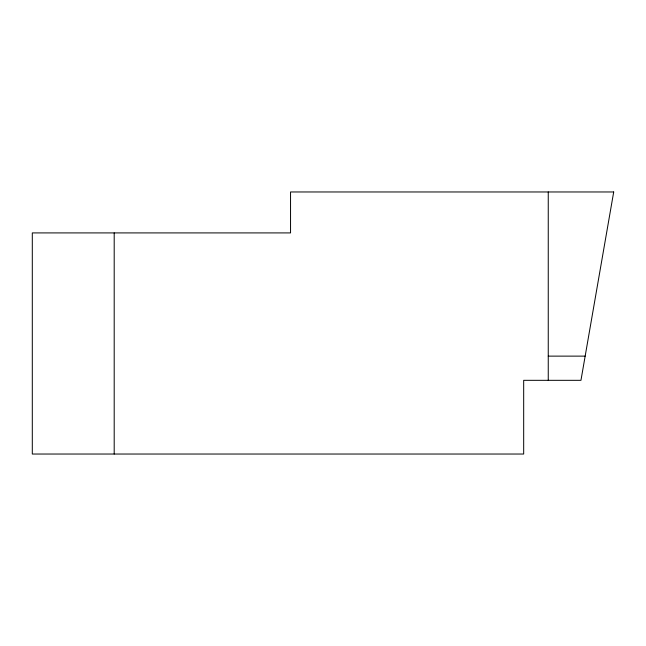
<?xml version="1.0" encoding="UTF-8"?>
<svg xmlns="http://www.w3.org/2000/svg" width="646" height="646" viewBox="0 0 646 646"><rect width="100%" height="100%" fill="white"/><g stroke="black" fill="none" stroke-linecap="round" stroke-linejoin="round"><path stroke-width="0.97" d="M548.252 356.124L585.163 356.124M548.252 191.967L548.252 380.324M114.197 232.915L114.197 454.033M613.7 191.967L580.956 380.324L523.68 380.324L523.68 454.033L32.3 454.033L32.3 232.915L290.547 232.915L290.547 191.967L613.7 191.967"/></g></svg>
